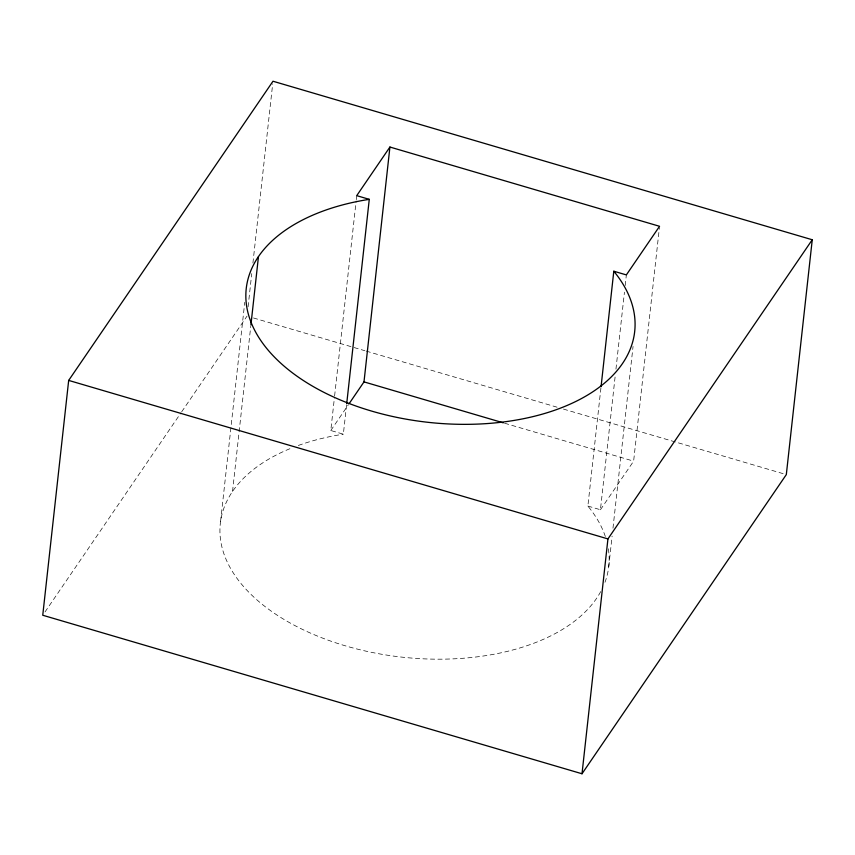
<?xml version="1.0" encoding="UTF-8"?>
<svg xmlns="http://www.w3.org/2000/svg" width="855" height="855" viewBox="0 0 855 855"><rect width="100%" height="100%" fill="white"/><g stroke="black" fill="none" stroke-linecap="round" stroke-linejoin="round"><path stroke-width="0.64" stroke-dasharray="4.28 3.21" d="M220.59 521.272L244.754 302.349M248.089 306.795L251.744 273.621M252.92 263.009L272.692 83.886M232.539 491.422L250.761 326.3M346.574 405.003L343.347 434.19L330.8 430.503L334.465 397.329M334.604 396.004L356.14 200.968M356.289 199.643L356.727 195.656M605.329 536.502A195.41 112.924 6.3 0 0 587.877 506.064L600.915 387.978M587.877 506.064L600.434 509.751L615.226 375.751M615.953 369.114L624.449 292.164M625.187 285.527L626.352 274.915M608.739 566.651L612.105 536.128M612.982 528.166L633.053 346.403M600.434 509.751L633.63 461.144L659.408 227.622M45.005 611.956L180.961 412.869M181.709 411.768L247.063 316.083M330.8 430.503L348.509 404.575M253.465 317.964L364.903 350.721M366.186 351.095L557.043 407.194M563.445 409.075L785.04 474.215M504.568 423.204L633.63 461.144M608.354 548.782A195.41 112.924 6.3 0 1 604.977 582.266M600.712 591.596A195.41 112.924 6.3 0 1 305.609 630.894A195.41 112.924 6.3 0 1 292.389 447.71M298.32 445.466A195.41 112.924 6.3 0 1 343.347 434.19"/><path stroke-width="1.28" d="M68.678 380.411L42.75 615.247L582.009 773.764L786.322 474.589L812.25 239.753L272.991 81.236L68.678 380.411L607.937 538.917L812.25 239.753M250.9 325.082L258.467 256.586M346.713 403.678L369.274 199.343L356.727 195.656L389.923 147.039L659.558 226.297L626.352 274.915L613.805 271.227A195.41 112.924 6.3 0 1 523.271 418.747A195.41 112.924 6.3 0 1 261.737 341.872A195.41 112.924 6.3 0 1 369.274 199.343M349.246 403.496L363.995 381.886L389.923 147.039M601.065 386.652L613.805 271.227M582.009 773.764L607.937 538.917M363.995 381.886L503.285 422.83"/></g></svg>
